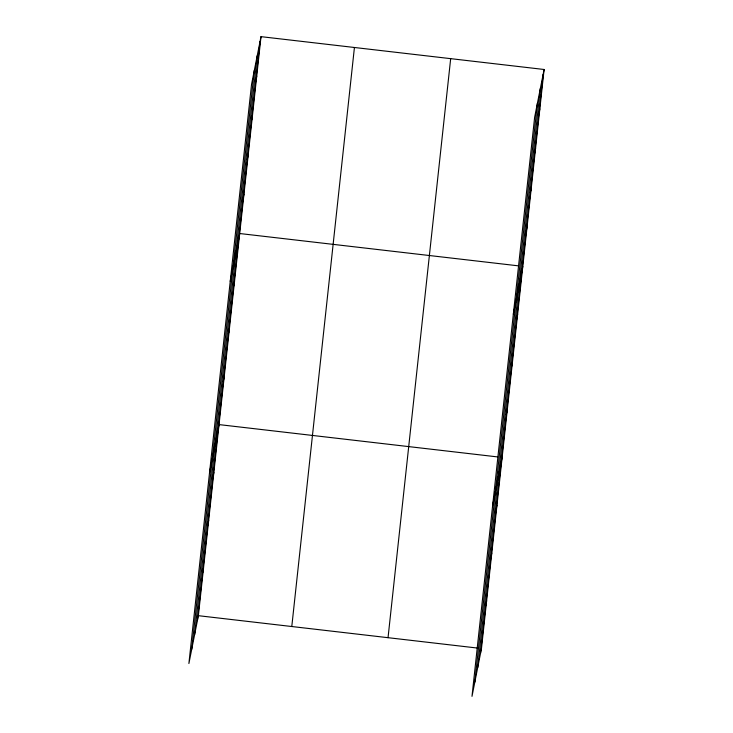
<?xml version="1.0" encoding="UTF-8"?>
<svg xmlns="http://www.w3.org/2000/svg" width="733" height="733" viewBox="0 0 733 733"><rect width="100%" height="100%" fill="white"/><g stroke="black" fill="none" stroke-linecap="round" stroke-linejoin="round"><path stroke-width="1.1" d="M191.698 649.365L254.333 70.331M194.584 634.796L257.219 55.763M197.388 620.649L260.023 41.616M261.003 36.65L251.529 84.478L188.894 663.512L198.368 615.683L261.003 36.65L544.106 69.488L481.471 648.522L471.997 696.35L534.632 117.317L544.106 69.488M291.789 626.523L354.424 47.489M388.041 637.683L450.676 58.649M474.801 682.203L537.436 103.17M477.687 667.635L540.322 88.601M480.481 653.488L543.116 74.454M255.762 80.987L256.742 76.021M251.501 120.368L252.482 115.402M247.241 159.739L248.221 154.773M242.98 199.11L243.97 194.144M230.235 281.353L239.709 233.525L518.359 265.841M233.561 286.255L234.542 281.289M228.394 334.028L229.374 329.062M223.226 381.801L224.206 376.835M209.565 472.428L219.039 424.599L497.689 456.925M212.891 477.339L213.871 472.373M207.723 525.112L208.703 520.146M202.555 572.885L203.536 567.919M538.856 113.826L539.845 108.86M534.604 153.206L535.585 148.231M530.344 192.577L531.324 187.611M526.083 231.949L527.064 226.983M513.338 314.191L522.803 266.363M516.655 319.093L517.635 314.127M511.487 366.866L512.468 361.9M506.32 414.64L507.3 409.674M492.668 505.266L502.132 457.438M495.984 510.177L496.965 505.211M490.817 557.95L491.797 552.984M485.649 605.715L486.639 600.748M198.368 615.683L477.018 648.009"/></g></svg>
